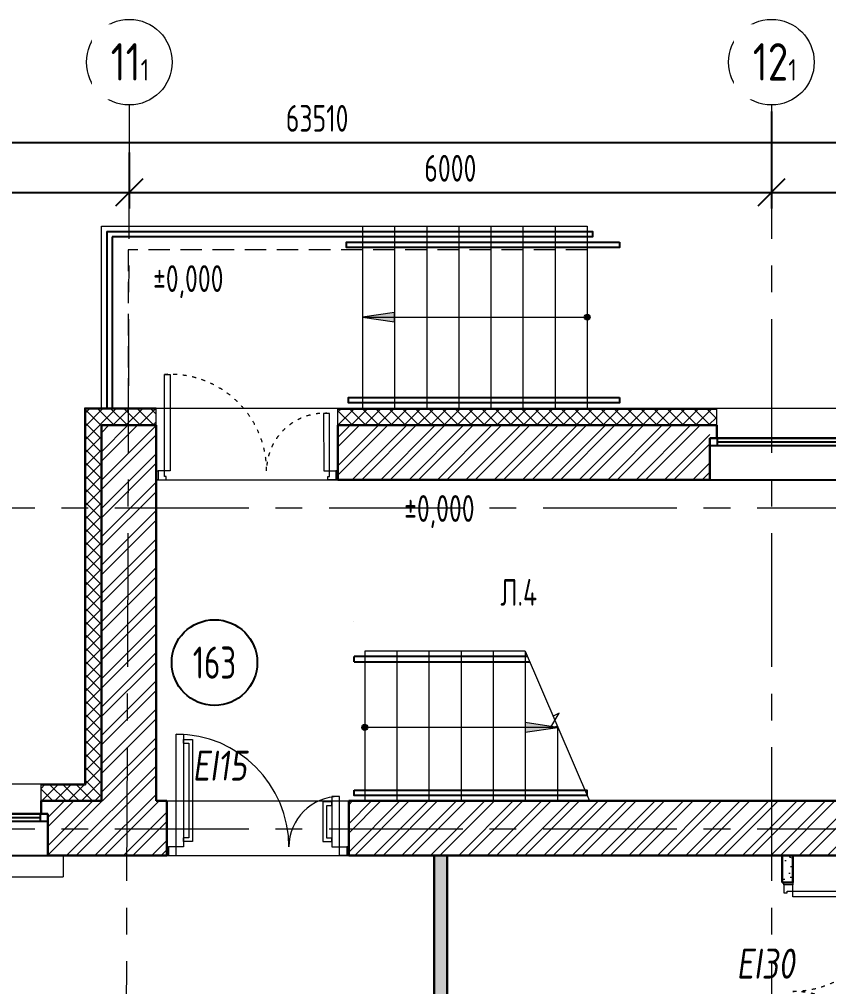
# Model space of a CAD drawing. Header units: millimetres. Extents: x -265044 to 366616, y 0 to 292181.
# Drawn here: x -189261 to -181699, y 126126 to 135163 of the extents above; entities that cross this region are included whole.
import ezdxf
from ezdxf import colors
from ezdxf.entities.mleader import LeaderData, LeaderLine
from ezdxf.enums import TextEntityAlignment as Align
from ezdxf.math import Vec2, Vec3

# ---------------------------------------------------------------- set-up
doc = ezdxf.new("R2010")
doc.units = ezdxf.units.MM
doc.header["$MEASUREMENT"] = 0
doc.header["$PDMODE"] = 3
doc.header["$PDSIZE"] = -4
for name, pattern in [('ACAD_ISO03W100', [30, 12, -18]), ('ADSK_Штриховая_ш2 п1', [3, 2, -1]), ('CENTER', [2, 1.25, -0.25, 0.25, -0.25])]:
    doc.linetypes.add(name, pattern=pattern)
doc.layers.get('0').update_dxf_attribs({"color": 250, "lineweight": 9})
doc.layers.get('Defpoints').update_dxf_attribs({"color": 6})
for name, color, linetype, lineweight in [('АР_Двери', 5, 'Continuous', 18), ('АР_Лестницы', 250, 'Continuous', 15), ('АР_Лестницы ограждение', 94, 'Continuous', 25), ('АР_Маркер экспликации', 239, 'Continuous', 13), ('АР_Навесной фасад', 5, 'Continuous', 5), ('АР_Номер помещения', 1, 'Continuous', 25), ('АР_Оси', 193, 'Continuous', 9), ('АР_Оси размеры', 164, 'Continuous', 9), ('АР_Отметки', 250, 'Continuous', 15), ('АР_Перегородки газоблок', 165, 'Continuous', 30), ('АР_Перегородки газоблок_Штрих', 165, 'Continuous', 5), ('АР_Подоконники', 163, 'Continuous', 9), ('АР_Помещения_площадь', 19, 'Continuous', 9), ('АР_Сущ Несущая стена', 202, 'Continuous', 30), ('АР_тонкая линия', 250, 'Continuous', 0), ('АР_Утеплитель', 250, 'Continuous', 9), ('АР_Штриховка кирпич', 250, 'Continuous', 9)]:
    doc.layers.add(name, color=color, linetype=linetype, lineweight=lineweight)
doc.layers.add('АР_новое окно', color=160, linetype='Continuous')
doc.layers.add('АР_ПБ_Двери', color=7, linetype='Continuous', lineweight=15, true_color=0xdb0000)
doc.styles.add('ISOCPEUR', font='isocpeur.ttf', dxfattribs={"width": 0.7})
doc.styles.get("Standard").update_dxf_attribs({"font": 'isocpeur.ttf'})
doc.styles.add('Архитект', font='isocpeur.ttf', dxfattribs={"width": 0.8, "oblique": 8})
doc.styles.add('ГОСТ 2.304', font='isocpeur.ttf', dxfattribs={"width": 0.7})
doc.dimstyles.new('СПДС', dxfattribs={"dimscale": 100, "dimtxt": 2.5, "dimasz": 2.5, "dimexe": 1.5, "dimexo": 0, "dimgap": 1, "dimtad": 1, "dimdec": 0, "dimrnd": 1, "dimtxsty": 'ГОСТ 2.304', "dimblk": 'OBLIQUE', "dimcen": 2.5, "dimdle": 1.5, "dimadec": 0, "dimazin": 2, "dimtfac": 0.75, "dimtdec": 0, "dimtmove": 1, "dimatfit": 3, "dimfxl": 1, "dimtolj": 1, "dimarcsym": 1})
pattern_1 = [(50, (0, 0), (215.17805, -18.82564), [22.5, -247.5]), (355, (0, 0), (-41.6254, 225.65764), [18, -198]), (100.45144, (17.93, -1.57), (173.55265, 206.832), [19.12206, -210.34263]), (46.1842, (0, 60), (320.1724, -49.65578), [33.75, -371.25]), (96.63564, (26.68, 55.86), (280.3986, 292.2356), [28.6831, -315.51413]), (351.18416, (0, 60), (280.3986, 292.2356), [27, -297]), (21, (30, 45), (179.07212, -120.78567), [22.5, -247.5]), (326, (30, 45), (72.9946, 217.54501), [18, -198]), (71.45144, (44.92, 34.93), (252.06671, 96.75935), [19.12206, -210.34263]), (37.5, (0, 0), (3.647957, 99.868156), [0, -195.6, 0, -201, 0, -198.75]), (7.5, (0, 0), (78.92086, 118.323514), [0, -114.6, 0, -191.1, 0, -75.75]), (327.5, (-66.9, 0), (160.14673, -6.766462), [0, -75, 0, -234, 0, -310.5]), (317.5, (-96.9, 0), (174.95585, 30.031495), [0, -97.5, 0, -155.4, 0, -220.5])]

# ---------------------------------------------------------------- blocks, each defined once
blk = doc.blocks.new('_Oblique')
at = {"color": 8, "linetype": 'ByBlock', "lineweight": -2}
blk.add_line((-0.5, -0.5), (0.5, 0.5), dxfattribs=at)
blk = doc.blocks.new('*D742')
at = {"layer": 'Defpoints', "color": 0, "lineweight": 13, "ltscale": 100, "transparency": 16777216}
for p in [(-191233.9, 133888.2), (-188233.9, 133888.4), (-188233.9, 133546.7)]:
    blk.add_point(p, dxfattribs=at)
at = {"layer": 'АР_Оси размеры', "color": 8, "lineweight": -2, "ltscale": 100, "transparency": 16777216}
for p, q in [((-191233.9, 133888.2), (-191233.9, 133396.7)), ((-188233.9, 133888.4), (-188233.9, 133396.7)), ((-191383.9, 133546.7), (-188083.9, 133546.7))]:
    blk.add_line(p, q, dxfattribs=at)
at = {"layer": 'АР_Оси размеры', "color": 8, "lineweight": -2, "ltscale": 100, "transparency": 16777216, "xscale": 250, "yscale": 250, "zscale": 250, "rotation": 180}
blk.add_blockref('_Oblique', (-191233.9, 133546.7), dxfattribs=at)
at = {"layer": 'АР_Оси размеры', "color": 8, "lineweight": -2, "ltscale": 100, "transparency": 16777216, "xscale": 250, "yscale": 250, "zscale": 250}
blk.add_blockref('_Oblique', (-188233.9, 133546.7), dxfattribs=at)
at = {"layer": 'АР_Оси размеры', "color": 8, "ltscale": 100, "transparency": 16777216, "insert": (-189733.9, 133771.7), "char_height": 250, "attachment_point": 5, "style": 'ГОСТ 2.304'}
blk.add_mtext('\\A1;3000', dxfattribs=at)
blk = doc.blocks.new('*D743')
at = {"layer": 'Defpoints', "color": 0, "lineweight": 13, "ltscale": 100, "transparency": 16777216}
for p in [(-182233.9, 134039), (-188233.9, 133919.5), (-182233.9, 133546.7)]:
    blk.add_point(p, dxfattribs=at)
at = {"layer": 'АР_Оси размеры', "color": 8, "lineweight": -2, "ltscale": 100, "transparency": 16777216}
for p, q in [((-182233.9, 134039), (-182233.9, 133396.7)), ((-188233.9, 133919.5), (-188233.9, 133396.7)), ((-188383.9, 133546.7), (-182083.9, 133546.7))]:
    blk.add_line(p, q, dxfattribs=at)
at = {"layer": 'АР_Оси размеры', "color": 8, "lineweight": -2, "ltscale": 100, "transparency": 16777216, "xscale": 250, "yscale": 250, "zscale": 250, "rotation": 180}
blk.add_blockref('_Oblique', (-188233.9, 133546.7), dxfattribs=at)
at = {"layer": 'АР_Оси размеры', "color": 8, "lineweight": -2, "ltscale": 100, "transparency": 16777216, "xscale": 250, "yscale": 250, "zscale": 250}
blk.add_blockref('_Oblique', (-182233.9, 133546.7), dxfattribs=at)
at = {"layer": 'АР_Оси размеры', "color": 8, "ltscale": 100, "transparency": 16777216, "insert": (-185233.9, 133771.7), "char_height": 250, "attachment_point": 5, "style": 'ГОСТ 2.304'}
blk.add_mtext('\\A1;6000', dxfattribs=at)
blk = doc.blocks.new('*D744')
at = {"layer": 'Defpoints', "color": 0, "lineweight": 13, "ltscale": 100, "transparency": 16777216}
for p in [(-182233.9, 134302.5), (-176233.9, 134082.3), (-176233.9, 133546.7)]:
    blk.add_point(p, dxfattribs=at)
at = {"layer": 'АР_Оси размеры', "color": 8, "lineweight": -2, "ltscale": 100, "transparency": 16777216}
for p, q in [((-182233.9, 134302.5), (-182233.9, 133396.7)), ((-176233.9, 134082.3), (-176233.9, 133396.7)), ((-182383.9, 133546.7), (-176083.9, 133546.7))]:
    blk.add_line(p, q, dxfattribs=at)
at = {"layer": 'АР_Оси размеры', "color": 8, "lineweight": -2, "ltscale": 100, "transparency": 16777216, "xscale": 250, "yscale": 250, "zscale": 250, "rotation": 180}
blk.add_blockref('_Oblique', (-182233.9, 133546.7), dxfattribs=at)
at = {"layer": 'АР_Оси размеры', "color": 8, "lineweight": -2, "ltscale": 100, "transparency": 16777216, "xscale": 250, "yscale": 250, "zscale": 250}
blk.add_blockref('_Oblique', (-176233.9, 133546.7), dxfattribs=at)
at = {"layer": 'АР_Оси размеры', "color": 8, "ltscale": 100, "transparency": 16777216, "insert": (-179233.9, 133771.7), "char_height": 250, "attachment_point": 5, "style": 'ГОСТ 2.304'}
blk.add_mtext('\\A1;6000', dxfattribs=at)
blk = doc.blocks.new('*U159')
at = {"layer": 'АР_новое окно', "color": 8, "lineweight": 20}
for p, q in [((0, 1310), (-70, 1310)), ((0, 0), (-70, 0))]:
    blk.add_line(p, q, dxfattribs=at)
at = {"layer": 'АР_новое окно', "color": 8}
for p, q in [((-70, 1310), (-70, 0)), ((-70, 0), (-70, 1310)), ((0, 1310), (0, 0)), ((0, 1240), (-70, 1240)), ((-35, 1240), (-35, 70)), ((0, 70), (-70, 70))]:
    blk.add_line(p, q, dxfattribs=at)
blk = doc.blocks.new('*D437')
at = {"layer": 'Defpoints', "color": 0, "lineweight": 13, "ltscale": 100, "transparency": 16777216}
for p in [(-218233.9, 134013.2), (-154723.9, 134013.2), (-154723.9, 134013.2)]:
    blk.add_point(p, dxfattribs=at)
at = {"layer": 'АР_Оси размеры', "color": 8, "lineweight": -2, "ltscale": 100, "transparency": 16777216}
for p, q in [((-218233.9, 134013.2), (-218233.9, 134163.2)), ((-154723.9, 134013.2), (-154723.9, 134163.2)), ((-218383.9, 134013.2), (-154573.9, 134013.2))]:
    blk.add_line(p, q, dxfattribs=at)
at = {"layer": 'АР_Оси размеры', "color": 8, "lineweight": -2, "ltscale": 100, "transparency": 16777216, "xscale": 250, "yscale": 250, "zscale": 250, "rotation": 180}
blk.add_blockref('_Oblique', (-218233.9, 134013.2), dxfattribs=at)
at = {"layer": 'АР_Оси размеры', "color": 8, "lineweight": -2, "ltscale": 100, "transparency": 16777216, "xscale": 250, "yscale": 250, "zscale": 250}
blk.add_blockref('_Oblique', (-154723.9, 134013.2), dxfattribs=at)
at = {"layer": 'АР_Оси размеры', "color": 8, "ltscale": 100, "transparency": 16777216, "insert": (-186478.9, 134238.2), "char_height": 250, "attachment_point": 5, "style": 'ГОСТ 2.304'}
blk.add_mtext('\\A1;63510', dxfattribs=at)
blk = doc.blocks.new('*U42')
at = {"layer": 'АР_Номер помещения', "color": 8}
blk.add_circle((-346.8, -2951.1), 400, dxfattribs=at)
at = {"layer": 'АР_Помещения_площадь', "color": 8}
blk.add_line((5966, -4131.2), (5543.6, -4131.2), dxfattribs=at)
at = {"color": 8, "style": 'ISOCPEUR', "width": 0.7, "flags": 1}
blk.add_attdef('КАТЕГОРИЯ', (-499.2, -2092.2), '', height=250, dxfattribs=at)
at = {"layer": 'АР_Номер помещения', "color": 8, "style": 'ISOCPEUR', "width": 0.7}
blk.add_attdef('НОМЕР_ПОМЕЩЕНИЯ', text='', height=300, dxfattribs=at).set_placement((-346.8, -2951.1), align=Align.MIDDLE_CENTER)
at = {"layer": 'АР_Помещения_площадь', "color": 8, "lineweight": 30, "width": 0.7, "flags": 104}
blk.add_attdef('ИМЯ_ПОМЕЩЕНИЯ', text='', height=100, dxfattribs=at).set_placement((157.6, 1217.1), align=Align.MIDDLE_CENTER)
at = {"layer": 'АР_Помещения_площадь', "color": 8, "style": 'ISOCPEUR', "width": 0.7}
blk.add_attdef('ПЛОЩАДЬ_ПОМЕЩЕНИЯ', text='', height=200, dxfattribs=at).set_placement((5970.9, -3884.7), align=Align.MIDDLE_RIGHT)
blk = doc.blocks.new('двупольн.дв.2000')
at = {"layer": 'АР_Двери', "color": 8}
for points in [[(0, 2017), (85, 2017), (85, 1995.7), (0, 1995.7), (0, 2017)], [(85, 1995.7), (0, 1995.7), (0, 1921.4), (31.9, 1921.4), (31.9, 1937.3), (85, 1937.3), (85, 1995.7)], [(85, 4.2), (0, 4.2), (0, 78.6), (31.9, 78.6), (31.9, 62.7), (85, 62.7), (85, 4.2)], [(0, -17), (85, -17), (85, 4.2), (0, 4.2), (0, -17)]]:
    blk.add_lwpolyline(points, dxfattribs=at)
for points in [[(85, 1937.3), (1022.3, 1937.3), (1022.3, 1884.3), (85, 1884.3)], [(85, 62.7), (1022.3, 62.7), (1022.3, 115.6), (85, 115.6)]]:
    blk.add_lwpolyline(points, close=True, dxfattribs=at)
at = {"layer": 'АР_Двери', "color": 8, "linetype": 'ACAD_ISO03W100', "ltscale": 3}
for centre, start, end in [((72.8, 1949.5), 270.73674, 359.26326), ((72.8, 50.4), 0.73674, 89.26326)]:
    blk.add_arc(centre, 949.6, start, end, dxfattribs=at)
blk = doc.blocks.new('Дверь 1700')
at = {"color": 8}
for points in [[(79.7, 85), (79.7, 985), (132.7, 985), (132.7, 85)], [(1565.3, 620), (1567.3, 85), (1620.3, 85), (1620.3, 620)]]:
    blk.add_lwpolyline(points, close=True, dxfattribs=at)
at = {"color": 8, "ltscale": 100}
blk.add_lwpolyline([(1620.3, 85), (1620.3, 620)], dxfattribs=at)
at = {"color": 8}
for points in [[(0, 0), (0, 85), (21.2, 85), (21.2, 0), (0, 0)], [(21.2, 85), (21.2, 0), (95.6, 0), (95.6, 31.9), (79.7, 31.9), (79.7, 85), (21.2, 85)], [(1678.8, 85), (1678.8, 0), (1604.4, 0), (1604.4, 31.9), (1620.3, 31.9), (1620.3, 85), (1678.8, 85)], [(1700, 0), (1700, 85), (1678.8, 85), (1678.8, 0), (1700, 0)]]:
    blk.add_lwpolyline(points, dxfattribs=at)
at = {"color": 8, "linetype": 'ACAD_ISO03W100', "ltscale": 3}
for centre, radius, start, end in [((130.2, 83.9), 902.5, 0.06813, 93.20695), ((1571.2, 83.7), 538.5, 84.76362, 179.86604)]:
    blk.add_arc(centre, radius, start, end, dxfattribs=at)
blk = doc.blocks.new('1700-2')
at = {"color": 8}
for points in [[(80, 1600), (0, 1600), (0, 1583), (80, 1583), (80, 1600)], [(0, 1583), (80, 1583), (80, 1513), (50, 1513), (50, 1513), (0, 1513), (0, 1583)], [(-385.9, 1443.1), (-420.9, 1443.1), (-420.9, 1358.3), (-50, 1358.3), (-50, 1443.1), (-85, 1443.1)], [(-385.9, 1443.1), (-385.9, 1393.3), (-85, 1393.3), (-85, 1443.1)], [(-969.5, 56.9), (-1004.5, 56.9), (-1004.5, 141.7), (-50, 141.7), (-50, 56.9), (-85, 56.9)], [(-969.5, 56.9), (-969.5, 106.7), (-85, 106.7), (-85, 56.9)], [(0, -83), (80, -83), (80, -13), (50, -13), (50, -13), (0, -13), (0, -83)], [(80, -100), (0, -100), (0, -83), (80, -83), (80, -100)]]:
    blk.add_lwpolyline(points, dxfattribs=at)
for points in [[(-471.3, 1443.1), (0, 1443.1), (0, 1513), (-471.3, 1513)], [(0, -13), (-1054.7, -13), (-1054.7, 56.9), (0, 56.9)]]:
    blk.add_lwpolyline(points, close=True, dxfattribs=at)
for centre, radius, start, end in [((0, 1513), 471.3, 180, 270), ((0, -13), 1054.7, 90, 180)]:
    blk.add_arc(centre, radius, start, end, dxfattribs=at)
blk = doc.blocks.new('*U20')
h = blk.add_hatch(color=8)
h.dxf.hatch_style = 1
edge = h.paths.add_edge_path()
edge.add_arc((0, 0), 27.6, 359.64, 719.64)
h = blk.add_hatch(color=8)
h.dxf.hatch_style = 1
h.paths.add_polyline_path([(1800, -44.3), (1800, 44.3), (2100, 0)])
at = {"color": 8}
blk.add_line((2100, 0), (0, 0), dxfattribs=at)
blk.add_lwpolyline([(1800, 44.3), (1800, -44.3), (2100, 0), (1800, 44.3)], dxfattribs=at)
blk.add_circle((0, 0), 27.6, dxfattribs=at)
blk = doc.blocks.new('_DotSmall')
at = {"color": 8, "linetype": 'ByBlock', "const_width": 0.5}
blk.add_lwpolyline([(-0.0625, 0, 1), (0.0625, 0, 1)], format="xyb", close=True, dxfattribs=at)
blk = doc.blocks.new('*U1295')
h = blk.add_hatch(color=8)
h.dxf.hatch_style = 1
h.paths.add_polyline_path([(-1500, 44.3), (-1500, -44.3), (-1800, 0)])
h = blk.add_hatch(color=8)
h.dxf.hatch_style = 1
edge = h.paths.add_edge_path()
edge.add_arc((0, 0), 27.6, 539.64, 899.64)
at = {"color": 8}
blk.add_line((-1800, 0), (0, 0), dxfattribs=at)
blk.add_lwpolyline([(-1500, -44.3), (-1500, 44.3), (-1800, 0), (-1500, -44.3)], dxfattribs=at)
blk.add_circle((0, 0), 27.6, dxfattribs=at)

msp = doc.modelspace()

# ---------------------------------------------------------------- hatches: boundary and pattern name
at = {"layer": 'АР_Перегородки газоблок_Штрих', "ltscale": 100}
h = msp.add_hatch(dxfattribs=at)
h.set_pattern_fill('AR-CONC', color=8, scale=30)
h.set_pattern_definition(pattern_1)
h.paths.add_polyline_path([(-185264.4, 124600.7), (-185384.4, 124600.7), (-185384.4, 118400.7), (-185060.2, 118400.7), (-185060.2, 118520.7), (-185264.4, 118520.7), (-185264.4, 119927.2), (-183895, 119927.2), (-183375, 119927.2), (-182233.9, 119927.2), (-182233.9, 120047.2), (-185264.4, 120047.2)])
h.paths.add_polyline_path([(-185264.4, 127350.7), (-185384.4, 127350.7), (-185384.4, 124600.7), (-185264.4, 124600.7)])
h.paths.add_polyline_path([(-182033.9, 124400.7), (-182133.9, 124400.7), (-182133.9, 123035.6), (-182154, 121795.6), (-182154, 120047.2), (-182233.9, 120047.2), (-182233.9, 119927.2), (-182133.9, 119927.2), (-182133.9, 119327.2), (-182133.9, 118800.7), (-182033.9, 118800.7)])
h = msp.add_hatch(dxfattribs=at)
h.set_pattern_fill('AR-CONC', color=8, scale=30)
h.set_pattern_definition(pattern_1)
h.paths.add_polyline_path([(-182033.9, 127350.7), (-182133.8, 127350.6), (-182134, 127098.8), (-182034.1, 127098.9)])
at = {"layer": 'АР_Утеплитель', "ltscale": 100}
h = msp.add_hatch(dxfattribs=at)
h.set_pattern_fill('ANSI37', color=8, scale=700)
h.set_pattern_definition([(45, (-1158903.89, 167262.83), (-61.871843, 61.871843), []), (135, (-1158903.89, 167262.83), (-61.871843, -61.871843), [])])
h.paths.add_polyline_path([(-187983.9, 131370.7), (-187983.9, 131520.7), (-188643.9, 131520.7), (-188643.9, 128010.7), (-189058.9, 128010.7), (-189058.9, 127860.7), (-188493.9, 127860.7), (-188493.9, 131370.7)])
h.paths.add_polyline_path([(-186283.9, 131520.7), (-186283.9, 131370.7), (-182743.9, 131370.7), (-182743.9, 131520.7)])
at = {"layer": 'АР_Штриховка кирпич', "ltscale": 100}
h = msp.add_hatch(dxfattribs=at)
h.set_pattern_fill('ANSI32', color=8, scale=500)
h.set_pattern_definition([(45, (-1163613.57, 164426.86), (-132.58252, 132.58252), []), (45, (-1163525.18, 164426.86), (-132.58252, 132.58252), [])])
h.paths.add_polyline_path([(-187983.9, 131370.7), (-188493.9, 131370.7), (-188493.9, 127860.7), (-188993.9, 127860.7), (-188993.9, 127350.7), (-187883.9, 127350.7), (-187883.9, 127860.7), (-187983.9, 127860.7), (-187983.9, 130860.7)])
h = msp.add_hatch(dxfattribs=at)
h.set_pattern_fill('ANSI32', color=8, scale=500)
h.set_pattern_definition([(45, (-1184543.57, 167936.86), (-132.58252, 132.58252), []), (45, (-1184455.18, 167936.86), (-132.58252, 132.58252), [])])
h.paths.add_polyline_path([(-182808.9, 131370.7), (-186283.9, 131370.7), (-186283.9, 130860.7), (-182808.9, 130860.7)])
h = msp.add_hatch(dxfattribs=at)
h.set_pattern_fill('ANSI32', color=8, scale=500)
h.set_pattern_definition([(45, (-1171616.54, 164426.86), (-132.58252, 132.58252), []), (45, (-1171528.15, 164426.86), (-132.58252, 132.58252), [])])
h.paths.add_polyline_path([(-178877, 128908.6), (-178914, 128908.6)], flags=17)
h.paths.add_polyline_path([(-178263.9, 128908.6), (-178773.9, 128908.6), (-178773.9, 127860.7), (-180473.9, 127860.7), (-180473.9, 130860.7), (-178773.9, 130860.7), (-178773.9, 130075.2), (-178263.9, 130076), (-178263.9, 131370.7), (-181498.9, 131370.7), (-181498.9, 130860.7), (-180983.9, 130860.7), (-180983.9, 127860.7), (-186183.9, 127860.7), (-186183.9, 127350.7), (-180753.3, 127350.7), (-175133.9, 127350.7), (-175133.9, 127860.7), (-178263.9, 127860.7)])

# ---------------------------------------------------------------- linework, layer by layer
at = {"color": 8, "lineweight": 13, "ltscale": 500}
msp.add_lwpolyline([(-184233.9, 128560.7), (-184305.5, 128534.1), (-184216.2, 128681), (-184278.9, 128649.2)], dxfattribs=at)
at = {"layer": 'АР_Лестницы', "color": 8, "ltscale": 100}
for p, q in [((-186055.2, 133230.7), (-186055.2, 131530.7)), ((-185755.2, 133230.7), (-185755.2, 131530.7)), ((-185455.2, 133230.7), (-185455.2, 131530.7)), ((-185155.2, 133230.7), (-185155.2, 131530.7)), ((-184855.2, 133230.7), (-184855.2, 131530.7)), ((-184555.2, 133230.7), (-184555.2, 131530.7)), ((-184255.2, 133230.7), (-184255.2, 131530.7)), ((-183955.2, 133130.7), (-183955.2, 131530.7)), ((-183955.2, 133010.7), (-183955.2, 131530.7)), ((-185733.9, 129260.7), (-185733.9, 127860.7)), ((-185433.9, 129260.7), (-185433.9, 127860.7)), ((-185133.9, 129260.7), (-185133.9, 127860.7)), ((-184833.9, 129260.7), (-184833.9, 127860.7)), ((-184533.9, 129260.7), (-184533.9, 127860.7)), ((-184533.9, 129260.7), (-183933.9, 127860.7)), ((-184233.9, 128550.2), (-184233.9, 127860.7))]:
    msp.add_line(p, q, dxfattribs=at)
for points in [[(-188493.9, 131530.7), (-188493.9, 133230.7), (-183955.2, 133230.7), (-183955.2, 133010.7)], [(-186085.2, 131530.7), (-183985.2, 131530.7)], [(-186085.2, 131530.7), (-183985.2, 131530.7)], [(-184533.9, 129260.7), (-186033.9, 129260.7), (-186033.9, 127860.7), (-183633.9, 127860.7)]]:
    msp.add_lwpolyline(points, dxfattribs=at)
at = {"layer": 'АР_Лестницы ограждение', "color": 8, "ltscale": 100}
for points in [[(-188444.5, 133181.5), (-183906.7, 133181.5), (-183906.7, 133131.5), (-188394.5, 133131.5)], [(-188444.5, 133181.5), (-188444.5, 131530.7)], [(-188394.5, 133131.5), (-188394.5, 131530.7)], [(-183653.1, 133082.4), (-183653.2, 133032.4), (-186203.3, 133032.4), (-186203.3, 133082.4), (-183653.1, 133082.4)], [(-183654.4, 131630.7), (-183654.5, 131580.7), (-186184.6, 131580.7), (-186184.6, 131630.7), (-183654.5, 131630.7)], [(-186133.9, 129161.1), (-186133.9, 129161.1), (-186134, 129211)], [(-184515.4, 129210.7), (-186134, 129211)], [(-186133.9, 129161.1), (-184494.3, 129161.1)]]:
    msp.add_lwpolyline(points, dxfattribs=at)
for points in [[(-186134.4, 129535.7), (-186134.4, 129535.7)], [(-186133.9, 127960.3), (-183959.3, 127960.3), (-183959.3, 127910.7), (-186133.9, 127910.7)]]:
    msp.add_lwpolyline(points, close=True, dxfattribs=at)
at = {"layer": 'АР_Навесной фасад', "color": 8, "ltscale": 100}
for p, q in [((-188653.9, 131530.7), (-188653.9, 128020.7)), ((-188643.9, 131520.7), (-188643.9, 128010.7)), ((-196813.9, 128020.7), (-188653.9, 128020.7)), ((-189058.9, 128010.7), (-188643.9, 128010.7))]:
    msp.add_line(p, q, dxfattribs=at)
for points in [[(-187983.9, 131530.7), (-188653.9, 131530.7)], [(-187983.9, 131520.7), (-188643.9, 131520.7)], [(-187983.9, 131370.7), (-187983.9, 131530.7)], [(-186283.9, 131530.7), (-178103.9, 131530.7)], [(-186283.9, 131370.7), (-186283.9, 131530.7)], [(-186283.9, 131520.7), (-182743.9, 131520.7)], [(-182743.9, 131370.7), (-182743.9, 131530.7)], [(-189058.9, 127860.7), (-189058.9, 128020.7)]]:
    msp.add_lwpolyline(points, dxfattribs=at)
at = {"layer": 'АР_новое окно', "color": 8}
for p, q in [((-182808.9, 130860.7), (-181498.9, 130860.7)), ((-190303.9, 127350.7), (-188993.9, 127350.7))]:
    msp.add_line(p, q, dxfattribs=at)
at = {"layer": 'АР_Оси', "color": 8, "linetype": 'CENTER', "ltscale": 1000}
for p, q in [((-188233.9, 134363.2), (-188423.9, 78630.8)), ((-182233.9, 134363.2), (-182233.9, 78630.8)), ((-224367.6, 130600.7), (-141189.2, 130600.7)), ((-224367.6, 127600.7), (-141189.2, 127600.7))]:
    msp.add_line(p, q, dxfattribs=at)
at = {"layer": 'АР_Оси', "color": 8, "ltscale": 0.5}
for centre in [(-188233.9, 134763.2), (-182233.9, 134763.2)]:
    msp.add_circle(centre, 400, dxfattribs=at)
at = {"layer": 'АР_Перегородки газоблок', "color": 8, "ltscale": 100}
for points in [[(-185384.4, 118400.7), (-185384.4, 127350.7)], [(-185264.4, 127350.7), (-185264.4, 120047.2)], [(-182133.9, 127098.8), (-182133.9, 127350.7)], [(-182033.9, 127098.9), (-182033.9, 127350.7)], [(-182033.9, 127098.9), (-182133.9, 127098.8)]]:
    msp.add_lwpolyline(points, dxfattribs=at)
at = {"layer": 'АР_Подоконники', "color": 8, "ltscale": 100}
for p in [(-188852.1, 127350.7), (-194313.9, 127150.9)]:
    msp.add_line(p, (-188852.1, 127150.7), dxfattribs=at)
at = {"layer": 'АР_Сущ Несущая стена', "color": 8, "ltscale": 100}
for p, q in [((-188493.9, 131370.7), (-187983.9, 131370.7)), ((-188493.9, 131370.7), (-188493.9, 127860.7)), ((-187983.9, 131370.7), (-187983.9, 130860.7)), ((-186283.9, 131370.7), (-182743.9, 131370.7)), ((-186283.9, 131370.7), (-186283.9, 130860.7)), ((-182743.9, 131251.8), (-182743.9, 131370.7)), ((-182808.9, 131251.8), (-182808.9, 130860.7)), ((-182808.9, 131251.8), (-182743.9, 131251.8)), ((-187983.9, 130860.7), (-187983.9, 127860.7)), ((-186283.9, 130860.7), (-182808.9, 130860.7)), ((-189058.9, 127860.7), (-188493.9, 127860.7)), ((-189058.9, 127741.8), (-189058.9, 127860.7)), ((-187983.9, 127860.7), (-187883.9, 127860.7)), ((-187883.9, 127860.7), (-187883.9, 127350.7)), ((-186183.9, 127860.7), (-180983.9, 127860.7)), ((-186183.9, 127860.7), (-186183.9, 127350.7)), ((-189058.9, 127741.8), (-188993.9, 127741.8)), ((-188993.9, 127741.8), (-188993.9, 127350.7)), ((-188993.9, 127350.7), (-187883.9, 127350.7)), ((-186183.9, 127350.7), (-175133.9, 127350.7))]:
    msp.add_line(p, q, dxfattribs=at)
at = {"layer": 'АР_тонкая линия', "color": 8, "linetype": 'ADSK_Штриховая_ш2 п1', "ltscale": 100}
msp.add_lwpolyline([(-183955.2, 133010.7), (-188245.2, 133010.7), (-188245.2, 131530.7)], dxfattribs=at)
at = {"layer": 'АР_тонкая линия', "color": 8, "ltscale": 100}
for points in [[(-187983.9, 131530.7), (-186283.9, 131530.7)], [(-187983.9, 131530.7), (-186183.9, 131530.7)], [(-187983.9, 130860.7), (-186283.9, 130860.7)], [(-187883.9, 127860.7), (-186183.9, 127860.7)], [(-187883.9, 127350.7), (-186183.9, 127350.7)]]:
    msp.add_lwpolyline(points, dxfattribs=at)

# ---------------------------------------------------------------- block references
at = {"layer": 'АР_Двери', "color": 8}
msp.add_blockref('Дверь 1700', (-187983.9, 130860.7), dxfattribs=at)
at = {"layer": 'АР_Двери', "color": 8, "lineweight": 30, "ltscale": 100, "rotation": 270}
msp.add_blockref('1700-2', (-187783.9, 127430.7), dxfattribs=at)
at = {"layer": 'АР_Двери', "color": 8, "lineweight": 30, "ltscale": 100}
msp.add_blockref('двупольн.дв.2000', (-182118.9, 125081.9), dxfattribs=at)
at = {"layer": 'АР_Лестницы', "color": 8, "ltscale": 100, "rotation": 180}
for name, p in [('*U20', (-183955.2, 132380.7)), ('*U1295', (-186033.9, 128548.2))]:
    msp.add_blockref(name, p, dxfattribs=at)
at = {"layer": 'АР_Маркер экспликации', "color": 8}
ref = msp.add_blockref('*U42', (-187091.2, 132104.7), dxfattribs=at)
ref.add_attrib('НОМЕР_ПОМЕЩЕНИЯ', '163', dxfattribs={"layer": 'АР_Номер помещения', "color": 8, "height": 300, "style": 'ISOCPEUR', "width": 0.7}).set_placement((-187438, 129153.7), align=Align.MIDDLE_CENTER)
ref.add_attrib('ПЛОЩАДЬ_ПОМЕЩЕНИЯ', '21.00', dxfattribs={"layer": 'АР_Помещения_площадь', "color": 8, "height": 200, "style": 'ISOCPEUR', "width": 0.7}).set_placement((-181120.3, 128220), align=Align.MIDDLE_RIGHT)
at = {"layer": 'АР_новое окно', "color": 8, "xscale": -1, "rotation": 90}
for p in [(-181498.9, 131181.8), (-188993.9, 127671.8)]:
    msp.add_blockref('*U159', p, dxfattribs=at)

# ---------------------------------------------------------------- texts
at = {"layer": 'АР_ПБ_Двери', "color": 8, "lineweight": 35, "style": 'Архитект', "oblique": 8, "width": 0.8}
for s, p in [('EI15', (-187642.2, 128050.8)), ('EI30', (-182559.5, 126201))]:
    msp.add_text(s, height=280, dxfattribs=at).set_placement(p)

# ---------------------------------------------------------------- dimensions: what is measured, and where the dimension line sits
at = {"layer": 'АР_Оси размеры', "color": 8, "ltscale": 100}
for base, p1, p2, picture, middle in [((-176233.9, 133546.7), (-182233.9, 134302.5), (-176233.9, 134082.3), '*D744', (-179233.9, 133771.7)), ((-182233.9, 133546.7), (-188233.9, 133919.5), (-182233.9, 134039), '*D743', (-185233.9, 133771.7)), ((-188233.9, 133546.7), (-191233.9, 133888.2), (-188233.9, 133888.4), '*D742', (-189733.9, 133771.7))]:
    dim = msp.add_linear_dim(base=base, p1=p1, p2=p2, dimstyle='СПДС', override={"dimclrd": 8, "dimclre": 8, "dimclrt": 8}, dxfattribs=at)
    dim.commit()
    dim.dimension.update_dxf_attribs({"geometry": picture, "text_midpoint": middle})

# ---------------------------------------------------------------- leaders
at = {"layer": 'АР_Отметки', "color": 8}
ml = msp.add_multileader_mtext('Standard', dxfattribs=at)
ml.set_content('%%P0,000', color=8, style='ISOCPEUR')
ml.set_leader_properties(color=8, linetype='Continuous', lineweight=-1)
ml.set_arrow_properties(name='DOTSMALL')
ml.build(insert=Vec2(0, 0))
ml.multileader.update_dxf_attribs({"has_text_frame": 1, "text_left_attachment_type": 4, "text_right_attachment_type": 4, "dogleg_length": 100, "arrow_head_size": 180})
ctx = ml.context
ctx.base_point, ctx.char_height, ctx.arrow_head_size, ctx.landing_gap_size, ctx.plane_origin = Vec3(-188062.1, 132532.9), 250, 180, 50, Vec3(-190605.4, 130585.9)
ctx.left_attachment, ctx.right_attachment = 4, 4
notes = []
notes.append((ctx, [(0, (0, 0, 0), (0, 0), (1, 0), 1, [])]))
ctx.mtext.insert, ctx.mtext.width, ctx.mtext.line_spacing_style, ctx.mtext.flow_direction = Vec3(-188012.1, 132866.3), 852.697, 2, 5
ml = msp.add_multileader_mtext('Standard', dxfattribs=at)
ml.set_content('%%P0,000', color=8, style='ISOCPEUR')
ml.set_leader_properties(color=8, linetype='Continuous', lineweight=-1)
ml.set_arrow_properties(name='DOTSMALL')
ml.build(insert=Vec2(0, 0))
ml.multileader.update_dxf_attribs({"has_text_frame": 1, "text_left_attachment_type": 4, "text_right_attachment_type": 4, "dogleg_length": 100, "arrow_head_size": 180})
ctx = ml.context
ctx.base_point, ctx.char_height, ctx.arrow_head_size, ctx.landing_gap_size, ctx.plane_origin = Vec3(-185715.8, 130384.9), 250, 180, 50, Vec3(-189667.4, 128946.4)
ctx.left_attachment, ctx.right_attachment = 4, 4
notes.append((ctx, [(0, (0, 0, 0), (0, 0), (1, 0), 1, [])]))
ctx.mtext.insert, ctx.mtext.width, ctx.mtext.line_spacing_style, ctx.mtext.flow_direction = Vec3(-185665.8, 130718.2), 852.697, 2, 5
ml = msp.add_multileader_mtext('Standard', dxfattribs=at)
ml.set_content('Л.4', color=8, style='ISOCPEUR')
ml.set_leader_properties(color=8, linetype='Continuous', lineweight=-1)
ml.set_arrow_properties(name='DOTSMALL')
ml.build(insert=Vec2(0, 0))
ml.multileader.update_dxf_attribs({"has_text_frame": 1, "text_left_attachment_type": 4, "text_right_attachment_type": 4, "dogleg_length": 100, "arrow_head_size": 180})
ctx = ml.context
ctx.base_point, ctx.char_height, ctx.arrow_head_size, ctx.landing_gap_size, ctx.plane_origin = Vec3(-184816.3, 129601.6), 250, 180, 50, Vec3(-159580.4, 117978.5)
ctx.left_attachment, ctx.right_attachment = 4, 4
notes.append((ctx, [(0, (0, 0, 0), (0, 0), (1, 0), 1, [])]))
ctx.mtext.insert, ctx.mtext.width, ctx.mtext.line_spacing_style, ctx.mtext.flow_direction = Vec3(-184766.3, 129934.9), 852.697, 2, 5
ml = msp.add_multileader_mtext('Standard', dxfattribs=at)
ml.set_content('%%P0,000', color=8, style='ISOCPEUR')
ml.set_leader_properties(color=8, linetype='Continuous', lineweight=-1)
ml.set_arrow_properties(name='DOTSMALL')
ml.build(insert=Vec2(0, 0))
ml.multileader.update_dxf_attribs({"has_text_frame": 1, "text_left_attachment_type": 4, "text_right_attachment_type": 4, "dogleg_length": 100, "arrow_head_size": 180})
ctx = ml.context
ctx.base_point, ctx.char_height, ctx.arrow_head_size, ctx.landing_gap_size, ctx.plane_origin = Vec3(-195756.6, 128483.8, -0.2), 250, 180, 50, Vec3(-198827.6, 126894.3, -0.2)
ctx.left_attachment, ctx.right_attachment = 4, 4
notes.append((ctx, [(0, (0, 0, 0), (0, 0), (1, 0), 1, [])]))
ctx.mtext.insert, ctx.mtext.width, ctx.mtext.line_spacing_style, ctx.mtext.flow_direction = Vec3(-195706.6, 128817.2, -0.2), 852.697, 2, 5
for ctx, leaders in notes:
    for number, flags, end, landing, length, lines in leaders:
        leader = LeaderData()
        leader.index, (leader.has_last_leader_line, leader.has_dogleg_vector, leader.attachment_direction) = number, flags
        leader.last_leader_point, leader.dogleg_vector, leader.dogleg_length = Vec3(end), Vec3(landing), length
        for number, points, colour, breaks in lines:
            line = LeaderLine()
            line.index, line.vertices, line.color, line.breaks = number, Vec3.list(points), colors.encode_raw_color(colour), breaks
            leader.lines.append(line)
        ctx.leaders.append(leader)

# ---------------------------------------------------------------- next in the draw order: texts
at = {"layer": 'АР_Оси', "color": 8, "char_height": 350, "width": 123.867, "attachment_point": 1, "line_spacing_factor": 1.149209, "style": 'ГОСТ 2.304', "bg_fill": 2}
for s, insert in [('{\\W0.8;11\\H0.57143x;1}', (-188408, 134940.9)), ('{\\W0.8;12\\H0.57143x;1}', (-182408, 134940.9))]:
    msp.add_mtext(s, dxfattribs=dict(at, insert=insert))

# ---------------------------------------------------------------- next in the draw order: dimensions: what is measured, and where the dimension line sits
at = {"layer": 'АР_Оси размеры', "color": 8, "ltscale": 100}
dim = msp.add_linear_dim(base=(-154723.9, 134013.2), p1=(-218233.9, 134013.2), p2=(-154723.9, 134013.2), dimstyle='СПДС', override={"dimclrd": 8, "dimclre": 8, "dimclrt": 8}, dxfattribs=at)
dim.commit()
dim.dimension.update_dxf_attribs({"geometry": '*D437', "text_midpoint": (-186478.9, 134238.2)})

doc.saveas('drawing.dxf')
